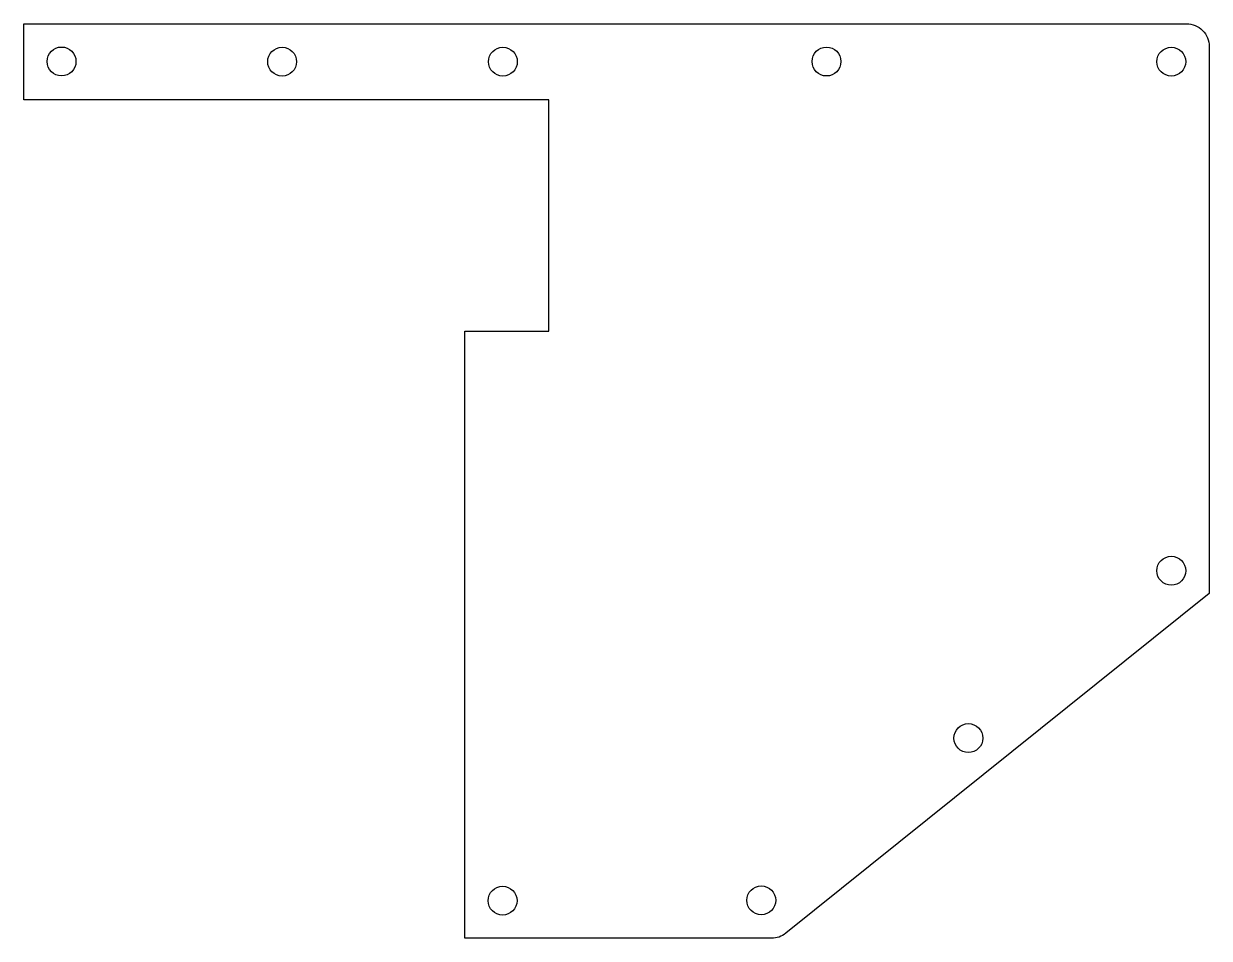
# Model space of a CAD drawing. Header units: millimetres. Extents: x 98 to 254, y -120 to 0.
import ezdxf

# ---------------------------------------------------------------- set-up
doc = ezdxf.new("R2010")
doc.units = ezdxf.units.MM
doc.layers.get('0').update_dxf_attribs({"linetype": 'CONTINUOUS'})

msp = doc.modelspace()

# ---------------------------------------------------------------- linework, layer by layer
msp.add_lwpolyline([(251, 0, -0.414214), (254, -3), (254, -75), (198.28, -119.72, -0.170697), (196.4, -120.38), (156.05, -120.38), (156.05, -40.48), (167.11, -40.48), (167.11, -10), (98, -10), (98, 0)], format="xyb", close=True)
for centre in [(102.98, -4.97), (132, -5), (161.05, -5), (203.63, -4.98), (249, -5), (249, -72), (222.3, -94.03), (161.01, -115.43), (195.05, -115.38)]:
    msp.add_circle(centre, 1.9)

doc.saveas('drawing.dxf')
